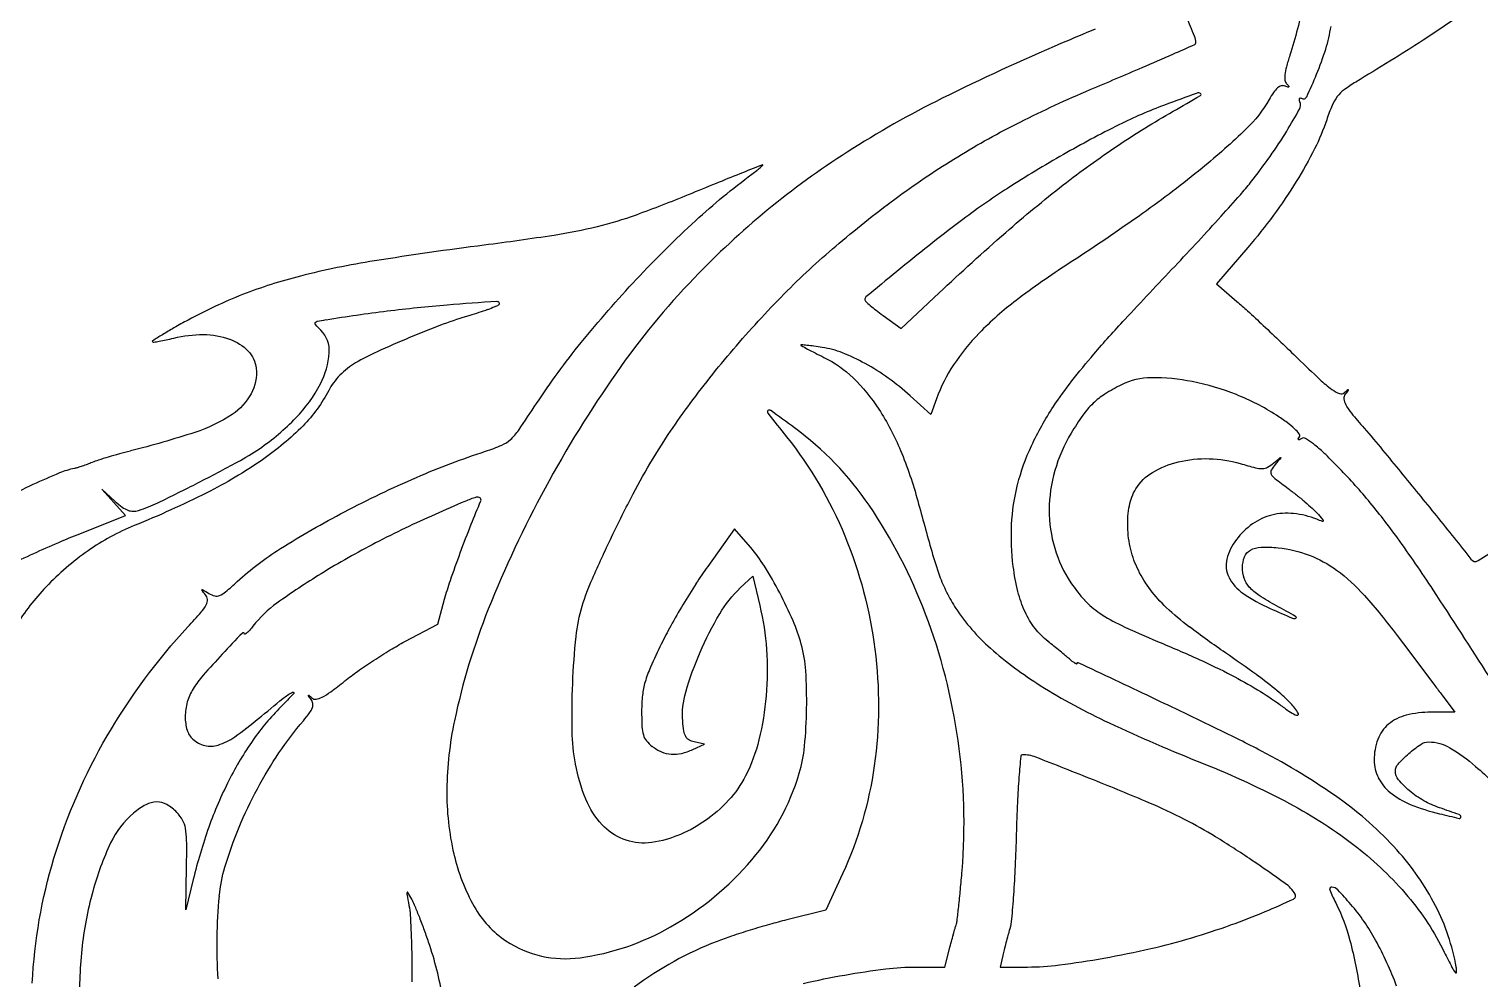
# Model space of a CAD drawing. Header units: millimetres. Extents: x 0 to 22, y 0 to 22.
# Drawn here: x 4.76 to 10.8, y 7.01 to 10.97 of the extents above; entities that cross this region are included whole.
import ezdxf

# ---------------------------------------------------------------- set-up
doc = ezdxf.new("R2010")
doc.units = ezdxf.units.MM
doc.header["$MEASUREMENT"] = 0

msp = doc.modelspace()

# ---------------------------------------------------------------- linework, layer by layer
at = {"color": 0, "linetype": 'ByBlock', "lineweight": -2}
for p, q in [((9.8378, 10.0599), (9.7075, 9.9086)), ((9.7075, 9.9086), (9.7927, 9.8353)), ((8.3945, 9.7222), (8.5526, 9.8708)), ((8.3195, 9.7768), (8.3945, 9.7222)), ((8.5189, 9.3652), (8.4324, 9.443)), ((8.5423, 9.4303), (8.5189, 9.3652)), ((5.1163, 8.9986), (5.067, 9.0534)), ((5.067, 9.0534), (5.1228, 9.003)), ((4.9748, 8.8684), (5.1657, 8.9439)), ((5.1657, 8.9439), (5.1163, 8.9986)), ((7.7015, 8.889), (7.5895, 8.7325)), ((7.7678, 8.812), (7.7015, 8.889)), ((7.7251, 8.6427), (7.7766, 8.6918)), ((7.7766, 8.6918), (7.8061, 8.5695)), ((6.4653, 8.4917), (6.4939, 8.5957)), ((6.3285, 8.4189), (6.4653, 8.4917)), ((10.4599, 8.4448), (10.5121, 8.3754)), ((10.5121, 8.3754), (10.5652, 8.3047)), ((10.5652, 8.3047), (10.6124, 8.242)), ((10.6427, 8.2017), (10.7003, 8.1251)), ((10.7003, 8.1251), (10.6012, 8.1251)), ((7.528, 7.97), (7.5757, 7.9917)), ((7.5757, 7.9917), (7.5332, 8.0017)), ((5.4173, 7.3029), (5.4197, 7.4827)), ((8.1508, 7.4521), (8.081, 7.3006)), ((5.4476, 7.4288), (5.4173, 7.3029)), ((8.081, 7.3006), (7.9185, 7.2604)), ((8.5769, 7.0642), (8.5961, 7.1394)), ((8.8183, 7.1128), (8.8074, 7.0642)), ((8.4572, 7.0642), (8.5769, 7.0642)), ((8.8074, 7.0642), (8.9204, 7.0642))]:
    msp.add_line(p, q, dxfattribs=at)
msp.add_circle((11, 11), 11, dxfattribs=at)
at = {"color": 0, "linetype": 'ByBlock', "lineweight": -2, "extrusion": (0, 0, -1)}
for centre, radius, start, end in [((-8.451, 11.3756), 1.6448, 190.29575, 198.2578), ((-7.7135, 15.3595), 5.275, 234.22115, 237.23038), ((17.1011, 72.6323), 67.0384, 246.897907, 247.027854), ((-4.7745, 19.9251), 10.7048, 237.23031, 239.00255), ((-11.0853, 6.2164), 4.887, 63.30811, 67.07577), ((-10.0892, 10.9885), 0.2737, 287.90072, 290.82242), ((-9.8511, 10.5944), 0.2094, 135.2399, 138.7805), ((-10.0061, 10.7312), 0.0034, 220.8798, 287.90064), ((-10.0067, 10.7307), 0.00254, 138.78052, 220.87969), ((-9.4596, 10.9409), 0.5368, 209.5409, 226.15365), ((-10.062, 10.6774), 0.00934, 348.19999, 22.70444), ((-10.1075, 10.6869), 0.0559, 339.00637, 348.19993), ((-10.0563, 10.6798), 0.00315, 22.70416, 92.9224), ((-10.0559, 10.6724), 0.0105, 92.92248, 121.71743), ((-10.5008, 7.379), 3.5857, 58.55621, 63.3081), ((-11.3937, 7.3589), 3.7638, 56.11075, 60.2647), ((-9.3109, 10.8781), 0.9023, 198.51019, 206.81101), ((-7.689, 12.7842), 3.0928, 226.15366, 230.70075), ((-11.5537, 7.1208), 4.0507, 52.17951, 56.11076), ((-8.4931, 11.2914), 1.8186, 206.81098, 211.7246), ((-10.4775, 7.4172), 3.541, 53.77147, 58.55612), ((-6.8023, 13.8676), 4.4928, 230.70074, 234.67438), ((-9.4779, 8.0633), 2.8644, 47.39953, 53.49158), ((-8.2478, 11.4431), 2.1071, 211.72459, 216.33719), ((-5.3525, 15.5364), 5.6819, 247.70241, 250.0514), ((-11.1221, 6.5374), 4.6316, 49.85919, 53.77143), ((-12.261, 6.2096), 5.2041, 48.7557, 52.17944), ((-6.7447, 11.7035), 1.604, 250.08587, 256.12696), ((-10.8101, 6.6222), 4.827, 43.22297, 47.33867), ((-4.0328, 17.7754), 9.2825, 234.67444, 236.98361), ((-8.1397, 11.5226), 2.2413, 216.33712, 220.74102), ((-5.0888, 22.3446), 12.3747, 261.35194, 262.70951), ((-6.6442, 12.114), 2.0266, 256.15075, 261.33481), ((-16.0148, 1.9284), 10.898, 46.78591, 48.75569), ((-10.3162, 7.493), 3.3816, 44.89404, 49.8592), ((-31.8077, -11.1358), 30.6931, 42.90674, 43.47351), ((-10.8688, 6.5743), 4.9026, 39.069, 43.16088), ((-10.9822, 6.8295), 4.3217, 40.763, 44.89404), ((-7.1112, 2.8851), 6.9636, 80.82503, 82.9378), ((-7.0392, 3.4544), 6.3898, 82.95048, 85.20547), ((-7.1232, 2.4406), 7.4071, 85.214, 86.81554), ((-6.1646, 11.2527), 1.538, 252.11896, 253.61899), ((-6.2583, 10.9598), 1.2304, 250.30995, 252.08397), ((-6.2774, 10.904), 1.1715, 248.70155, 250.27205), ((-6.6731, 9.8889), 0.0819, 237.62513, 248.66075), ((-6.7122, 9.8273), 0.009, 86.81547, 237.57315), ((-8.5757, 8.4217), 1.8653, 130.7225, 132.5259), ((-3.3363, 2.709), 9.6169, 132.52592, 133.06083), ((-5.9624, 9.7438), 0.00749, 317.9619, 26.71362), ((-5.9653, 9.7423), 0.0108, 26.77297, 78.96997), ((-6.4258, 10.1626), 0.632, 315.01558, 317.89989), ((-6.1932, 8.5712), 1.2039, 78.99139, 80.80771), ((-13.2911, 6.075), 5.4132, 40.85973, 42.90674), ((-2.5478, 1.8652), 10.7717, 133.06081, 133.59756), ((-5.4888, 9.1949), 0.5028, 75.87408, 90.10167), ((-5.4891, 9.3752), 0.3225, 90.10164, 109.94583), ((-5.5281, 9.4828), 0.2081, 109.96651, 135.38792), ((-3.254, 2.6069), 9.7476, 133.59754, 134.176), ((-5.5923, 9.5463), 0.1178, 135.44169, 174.33274), ((-9.5535, 7.6464), 3.2057, 33.37576, 39.00746), ((-10.9132, 6.8889), 4.2307, 36.59368, 40.76298), ((-11.1983, 7.8852), 2.6461, 37.73686, 40.85975), ((-5.5226, 9.5396), 0.1878, 174.39704, 208.18971), ((-7.8674, 9.1817), 0.4687, 116.07037, 134.28863), ((-7.6562, 8.9652), 0.7712, 134.28867, 146.83558), ((-10.5598, 8.3794), 1.8387, 33.63448, 37.73688), ((-5.4788, 9.5633), 0.2376, 208.24792, 236.58012), ((-5.4891, 9.732), 0.5866, 207.07408, 224.91418), ((-11.8757, 7.6211), 2.4576, 48.28739, 48.74186), ((-7.731, 11.3325), 3.1402, 216.46251, 216.84181), ((-10.2557, 9.4679), 0.00103, 48.74196, 148.86003), ((-10.255, 9.4674), 0.00185, 148.85997, 216.46244), ((-5.2544, 9.9044), 0.6459, 236.62792, 251.93428), ((-9.901, 7.6405), 2.97, 31.15826, 36.59369), ((-7.4326, 8.8191), 1.0382, 146.8356, 157.56933), ((-10.0655, 8.7082), 1.245, 25.03107, 33.63445), ((-5.0262, 10.1954), 1.2416, 224.97491, 235.15282), ((-7.2449, 6.6241), 4.0832, 138.90132, 140.58487), ((-4.1753, 13.2204), 4.1331, 251.96741, 255.84559), ((-6.5779, 8.2068), 1.7117, 141.52714, 157.59263), ((-10.0507, 9.2622), 0.00257, 303.98212, 24.78124), ((-10.1186, 9.2308), 0.0773, 24.78109, 31.71749), ((-10.0514, 9.2633), 0.00389, 243.3927, 303.98199), ((-9.9998, 9.3664), 0.1192, 238.28257, 243.39273), ((-7.6908, 6.0712), 3.3041, 66.57286, 71.9029), ((-6.7548, 8.5393), 1.7715, 157.56934, 164.76333), ((-9.7582, 8.8517), 0.9058, 14.11133, 25.03097), ((-24.1636, -7.6872), 22.0469, 49.84329, 49.93679), ((6.4676, 23.0054), 21.4798, 220.04861, 220.14395), ((-9.9743, 9.1851), 0.00117, 49.93672, 132.83407), ((-9.9743, 9.1852), 0.00108, 132.83388, 220.04861), ((28.9049, -23.0857), 50.8751, 140.58488, 140.8505), ((-4.9254, 9.2772), 0.1398, 253.2417, 258.83079), ((-4.7747, 9.7764), 0.6612, 251.45479, 253.21271), ((-4.7483, 9.8536), 0.7428, 249.67253, 251.41884), ((-4.7805, 9.7654), 0.6489, 247.70068, 249.63346), ((-4.6528, 10.7349), 1.8977, 235.20719, 243.36744), ((-9.5913, 7.8278), 2.608, 27.56435, 31.15833), ((-9.5441, 8.9498), 0.2018, 31.37483, 59.37403), ((-9.642, 8.7844), 0.394, 59.3741, 76.34633), ((-9.6634, 8.6964), 0.4845, 76.34637, 91.62921), ((-9.6625, 8.665), 0.5159, 91.62918, 106.20959), ((-8.1808, 4.9487), 4.5289, 62.32781, 66.53174), ((-9.7112, 8.8636), 0.8574, 2.85741, 14.11133), ((-3.5966, 12.8488), 4.2608, 243.41418, 247.86786), ((-9.1728, 7.8962), 2.7601, 21.5006, 23.67938), ((-12.5392, 6.2889), 5.9334, 25.62025, 27.56437), ((-9.5502, 8.946), 0.2089, 10.76049, 31.37475), ((-9.3134, 8.1142), 1.1695, 126.28119, 128.44874), ((-9.2165, 7.9922), 1.3254, 128.44878, 130.42223), ((-9.3109, 8.1029), 1.1799, 130.42226, 132.4051), ((30.7617, -24.5973), 53.2694, 140.85045, 141.10439), ((-8.0014, 5.2983), 4.136, 58.01254, 62.27945), ((-9.7443, 8.9092), 0.4064, 358.23138, 10.76048), ((-9.9382, 8.7899), 0.2495, 132.40514, 138.68228), ((-7.008, 6.214), 4.1511, 138.68237, 139.19207), ((-12.1725, 6.7146), 5.9843, 20.2791, 21.50063), ((-9.8462, 8.8568), 0.9926, 352.77416, 2.85744), ((-9.7976, 8.9108), 0.4598, 346.39231, 358.23145), ((-10.4985, 9.8854), 1.027, 289.89064, 291.30674), ((-10.1498, 8.9216), 0.00204, 180.69546, 289.89067), ((-10.1439, 8.9216), 0.00791, 139.19206, 180.69531), ((-7.6265, 2.4946), 6.9042, 65.68025, 66.62927), ((-6.1273, 5.9578), 3.1305, 66.67325, 68.39744), ((-12.5901, 6.2646), 5.9898, 23.78639, 25.62027), ((-6.444, 8.1515), 1.8566, 157.59271, 172.70875), ((-8.0237, 6.6936), 3.4354, 141.10437, 142.98156), ((-7.6701, 2.4117), 6.9977, 64.68875, 65.63426), ((-6.4598, 7.7687), 1.2241, 47.37505, 57.9589), ((-12.1101, 6.7377), 5.9177, 19.09857, 20.27908), ((-9.7501, 8.8993), 0.4109, 333.512, 346.39227), ((-9.9353, 8.7275), 0.1194, 0.00001, 21.97047), ((-9.8759, 8.7515), 0.0554, 21.97053, 60.98201), ((-9.8969, 8.7137), 0.0985, 60.98206, 87.94278), ((-9.9117, 8.3004), 0.5121, 87.94285, 95.89254), ((-9.912, 8.3028), 0.5097, 95.89261, 110.81354), ((-9.9217, 8.3285), 0.4822, 110.81357, 126.36882), ((-9.7634, 8.8463), 0.9091, 346.07361, 352.77416), ((-9.842, 8.9451), 0.5136, 322.87793, 333.51195), ((-9.9567, 8.7275), 0.1408, 341.46503, 0.00004), ((-9.759, 8.1075), 0.7566, 126.36879, 138.28313), ((-7.7103, 8.2611), 1.2616, 15.38296, 19.09861), ((-8.0417, 8.2693), 1.0192, 16.98949, 23.78644), ((-8.0709, 8.2799), 0.5013, 30.5928, 46.37958), ((-9.9231, 8.7162), 0.1054, 318.43689, 341.46509), ((-9.9948, 8.7798), 0.2012, 303.04405, 318.43687), ((-5.4843, 8.6336), 0.00157, 321.39493, 69.89783), ((-6.6847, 9.5945), 1.5392, 320.44387, 321.32301), ((-5.4854, 8.6308), 0.00462, 69.89768, 121.37325), ((-3.7147, 5.7281), 3.4047, 121.3831, 121.86879), ((-9.3395, 8.7412), 0.4724, 335.13634, 346.07359), ((-9.9145, 9), 0.6045, 313.46748, 322.87795), ((-10.4895, 9.5402), 1.1084, 298.69183, 303.04395), ((-8.4079, 6.903), 2.5666, 138.28306, 143.08077), ((-7.7001, 8.3737), 0.662, 5.81353, 16.98949), ((-8.8682, 7.8085), 1.4275, 23.36126, 30.59279), ((-6.7489, 8.3143), 1.0875, 166.43042, 176.19), ((-9.2395, 8.6949), 0.3622, 322.47133, 335.13637), ((-10.2456, 9.3493), 1.0858, 306.80409, 313.46754), ((-7.3225, 6.7247), 2.585, 30.22812, 42.77875), ((-5.5736, 8.5622), 0.1446, 221.1283, 227.57261), ((-5.3706, 8.7395), 0.4141, 218.18854, 221.12834), ((-9.1966, 8.6619), 0.308, 308.17062, 322.47139), ((-12.4493, 12.2946), 4.7642, 304.58159, 306.80414), ((-5.6625, 8.4512), 0.00173, 239.12475, 0.00008), ((-5.6388, 8.4909), 0.0479, 227.57246, 239.12472), ((-6.9128, 7.3206), 1.2441, 58.77153, 61.98401), ((-10.3612, 8.1028), 3.3369, 2.44362, 5.81351), ((-6.7845, 2.0304), 6.9281, 112.73798, 114.2948), ((-7.473, 6.3946), 2.3264, 54.78623, 56.78167), ((-7.4909, 6.3671), 2.3592, 56.78167, 58.77162), ((-8.8551, 7.8141), 1.4133, 16.22016, 23.36126), ((-6.5427, 8.3006), 1.2942, 176.18992, 184.75578), ((-6.4708, 8.155), 1.8296, 172.70876, 187.94095), ((-9.2925, 8.5713), 0.2988, 308.31772, 311.28341), ((-9.1807, 8.4298), 0.1184, 302.39914, 308.31762), ((-8.4838, 5.795), 2.7978, 114.29474, 117.35942), ((-6.7522, 7.4158), 1.0763, 51.23534, 54.78625), ((-9.1494, 8.3805), 0.0601, 294.61067, 302.39921), ((-9.125, 8.3271), 0.00136, 180.00016, 294.61087), ((-8.8992, 6.5978), 1.8938, 117.35939, 121.13988), ((-10.3276, 8.1042), 3.3032, 359.00839, 2.44358), ((-9.2571, 7.1901), 1.2019, 121.13989, 126.45484), ((-11.483, 1.1936), 8.9944, 50.1477, 50.98743), ((-4.7407, 9.2253), 1.52, 222.26039, 225.17819), ((-5.974, 7.9936), 0.2428, 50.98736, 62.35148), ((-5.863, 8.2056), 0.00359, 62.35145, 222.26042), ((-5.9294, 8.1943), 0.00216, 323.82058, 26.29137), ((-5.9283, 8.1948), 0.00101, 26.29168, 130.80681), ((-7.6401, 9.4455), 2.1216, 323.31585, 323.82074), ((-4.942, 7.0525), 1.5102, 130.80663, 131.45499), ((-7.8292, 8.1125), 0.3448, 355.85119, 16.22013), ((-6.6384, 8.2926), 1.1982, 184.75574, 193.61476), ((-7.0304, 7.1302), 1.4781, 33.96202, 40.46907), ((-7.8427, 8.0612), 0.818, 349.31469, 359.00839), ((-8.0023, 8.1251), 0.5184, 351.29349, 355.85111), ((-7.5568, 8.0569), 0.0676, 330.84385, 351.2935), ((-7.1612, 6.8215), 2.3969, 16.88459, 30.16943), ((-7.5288, 8.0413), 0.0356, 299.77832, 330.84379), ((-7.552, 8.0818), 0.0823, 283.16401, 299.77835), ((-7.1356, 8.1722), 0.6865, 193.61478, 207.05721), ((-10.8513, 7.559), 0.5222, 48.93566, 55.8384), ((-10.5914, 7.942), 0.0594, 55.83841, 90.00002), ((-10.5914, 7.8286), 0.1728, 90.00003, 120.57576), ((-10.3171, 7.3642), 0.7121, 120.57575, 131.25322), ((-7.236, 6.9918), 1.726, 28.1691, 33.96207), ((-10.8653, 7.5429), 0.5435, 42.34842, 48.93562), ((-7.7889, 8.051), 0.7632, 337.79188, 349.31465), ((-7.342, 8.0668), 0.4548, 207.0572, 222.6891), ((-6.6921, 8.1241), 1.606, 187.94089, 204.73647), ((-8.294, 4.5074), 3.6651, 111.75276, 117.93691), ((-10.4952, 7.8803), 0.0427, 0.00002, 42.34844), ((-10.5105, 7.8803), 0.058, 320.48076, 0.00003), ((-9.6913, 6.6507), 1.6611, 131.2532, 138.011), ((-7.2876, 6.9641), 1.7846, 22.47006, 28.16913), ((-10.7281, 8.0598), 0.3401, 309.79323, 320.48077), ((-10.7773, 8.1189), 0.417, 299.66656, 309.79329), ((-7.4082, 7.8956), 0.3521, 317.24188, 337.7918), ((-7.239, 8.1618), 0.595, 222.68903, 235.469), ((-9.1191, 6.0634), 1.9038, 117.93693, 128.03324), ((-10.7582, 8.0853), 0.3783, 288.77344, 299.66655), ((-7.2594, 6.9758), 1.7541, 16.69679, 22.47007), ((-7.326, 7.8196), 0.2401, 291.51195, 317.24186), ((-7.2433, 8.1556), 0.5874, 235.46896, 248.32775), ((-1.5442, 7.8175), 7.3325, 181.56849, 182.5966), ((-7.3213, 7.8075), 0.2271, 264.68532, 291.51199), ((-7.3028, 8.0057), 0.4261, 248.32775, 264.68536), ((-9.4062, 6.4304), 1.4378, 128.03323, 139.80243), ((-6.9406, 6.8903), 2.1659, 2.83079, 16.8397), ((-6.1654, 7.3039), 0.6119, 5.20118, 16.69675), ((-3.6204, 7.7233), 5.2542, 182.5966, 183.91645), ((-7.8305, 7.1524), 2.2838, 0.88543, 5.20113), ((-6.0261, 7.2599), 0.3253, 169.24113, 176.62698), ((-3.2401, 7.7494), 5.6354, 183.91644, 184.94592), ((-9.5285, 6.9868), 0.7583, 152.97104, 165.63677), ((-9.6396, 6.6276), 1.1323, 139.80241, 153.87967), ((-2.5127, 7.0528), 3.8448, 176.62703, 177.83664), ((-8.6451, 7.2816), 0.2102, 184.94586, 196.09438), ((-2.2273, 7.042), 4.1305, 177.83669, 179.16387), ((-11.5618, 6.3834), 3.0606, 14.89184, 15.46824), ((-11.2957, 6.457), 2.7845, 15.4682, 16.01159), ((-8.9101, 7.1416), 0.3026, 16.0115, 18.78952), ((-7.8324, 7.1523), 2.2857, 356.53852, 0.88537), ((-11.883, 6.298), 3.3929, 14.35826, 14.89179), ((-8.0857, 6.6173), 2.2476, 165.63672, 171.26982), ((-1.4375, 7.0305), 4.9204, 179.16386, 180.32787), ((-8.7584, 3.6277), 3.4553, 77.10209, 80.02333), ((-8.751, 3.6698), 3.4126, 80.02323, 82.92064), ((-8.4572, 6.0358), 1.0284, 82.92054, 90.00005)]:
    msp.add_arc(centre, radius, start, end, dxfattribs=at)
at = {"color": 0, "linetype": 'ByBlock', "lineweight": -2}
for centre, radius, start, end in [((5.5819, 9.3145), 4.3492, 21.9386, 23.10375), ((9.5489, 10.9123), 0.0725, 359.99997, 21.93865), ((9.5052, 11.0894), 0.6879, 342.85516, 350.90741), ((12.5536, 2.6757), 8.9439, 112.97215, 116.48021), ((0.0519, 32.2431), 23.3834, 293.90185, 294.1457), ((9.614, 10.9123), 0.0074, 294.14581, 0.00009), ((8.9833, 11.2504), 1.234, 337.6566, 342.85518), ((5.4749, 20.0064), 9.9988, 293.10523, 293.90186), ((10.9542, 10.5498), 0.9911, 161.7422, 164.63205), ((-19.8657, 79.4014), 74.5737, 292.92424, 293.105295), ((10.0834, 10.7693), 0.0918, 173.65301, 188.01884), ((10.2046, 10.7558), 0.2137, 164.63203, 173.65306), ((10.0183, 10.7601), 0.026, 188.01871, 224.76005), ((8.466, 11.463), 1.7934, 334.38536, 337.6565), ((19.2363, -15.5719), 27.9772, 110.08823, 110.38457), ((-0.0165, 27.3345), 19.2409, 299.73533, 300.12608), ((9.6322, 10.6892), 0.015, 53.69012, 110.08826), ((9.638, 10.6971), 0.00523, 300.12604, 53.69004), ((10.2551, 10.49), 0.3776, 145.13731, 150.45913), ((10.0273, 10.6487), 0.1, 130.84105, 145.13726), ((9.9909, 10.6909), 0.0442, 107.87182, 130.84103), ((9.984, 10.712), 0.022, 69.17759, 107.87178), ((10.3272, 10.5988), 0.1471, 126.65337, 142.46593), ((10.5896, 10.2462), 0.5867, 120.9975, 126.65328), ((10.4712, 6.856), 4.2737, 116.48018, 122.57478), ((10.1585, 8.8578), 1.9154, 110.38451, 116.5776), ((7.8779, 11.8422), 2.4873, 328.55473, 330.99292), ((10.0212, 10.6538), 0.0365, 330.99292, 20.99365), ((10.0694, 10.6943), 0.0152, 238.28256, 334.38531), ((10.9701, 10.3226), 0.8474, 157.12623, 161.48981), ((10.3415, 10.5878), 0.1651, 142.46595, 157.12624), ((11.4708, 6.2346), 4.8486, 116.57757, 119.67273), ((8.3626, 11.5458), 1.9192, 324.80653, 328.55471), ((10.0067, 7.583), 3.411, 122.5748, 129.49036), ((31.545, -48.812), 63.7935, 111.841622, 111.92661), ((7.5509, 10.6917), 0.3944, 307.9528, 310.79483), ((7.6352, 10.5936), 0.2651, 310.85583, 313.80678), ((7.821, 10.3775), 0.0265, 96.67936, 111.85551), ((7.818, 10.4029), 0.000933, 313.87311, 96.67897), ((11.591, 6.0236), 5.0914, 119.67275, 122.73629), ((7.7762, 11.9594), 2.6368, 321.85249, 324.8065), ((18.5603, -16.5549), 29.0211, 111.9266, 112.1376), ((7.1634, 11.1902), 1.0258, 306.50841, 307.89303), ((8.9512, 11.0365), 1.1426, 318.50941, 321.8525), ((31.2147, -47.535), 62.486, 112.180885, 112.29573), ((10.5358, 7.665), 3.1401, 122.73633, 127.13633), ((1.8955, 17.2768), 10.562, 317.85765, 318.50945), ((10.1023, 7.467), 3.5613, 129.49042, 136.18593), ((13.4173, 3.86), 7.913, 127.13631, 128.32759), ((1.1227, 17.9761), 11.6042, 317.16581, 317.85772), ((8.6158, -5.2243), 15.4188, 97.29046, 99.00466), ((14.2063, 2.862), 9.1852, 128.32755, 129.39279), ((0.179, 18.8509), 12.891, 316.52646, 317.16588), ((6.7517, 6.5457), 3.5022, 99.02216, 104.18169), ((11.1029, 6.8952), 3.6932, 123.01643, 127.11883), ((6.3928, 7.9694), 2.0339, 104.20613, 111.32993), ((9.9129, 7.6486), 3.2989, 136.18594, 145.04655), ((41.5412, -30.4246), 52.2572, 129.39277, 129.57566), ((6.3709, 8.0289), 1.9705, 111.3659, 118.65761), ((8.257, 9.8438), 0.0137, 129.57569, 185.63546), ((8.2534, 9.8435), 0.0101, 185.63544, 227.45748), ((8.8286, 10.4703), 0.8608, 227.45744, 229.20309), ((8.6847, 10.3035), 0.6405, 229.20299, 232.03555), ((8.9539, 10.6485), 1.0781, 232.03545, 233.95321), ((9.705, 8.7423), 1.3767, 127.11887, 135.6877), ((7.3943, 6.1634), 4.0983, 118.70505, 119.64428), ((8.0685, 5.5409), 4.487, 110.62283, 112.55016), ((7.0452, 8.2571), 1.5843, 106.38098, 110.58555), ((5.2796, 9.6696), 0.00256, 121.90162, 224.97918), ((5.2821, 9.672), 0.00602, 225.01441, 277.95344), ((8.3961, 4.6523), 5.909, 121.38394, 121.84603), ((5.16, 10.5458), 0.8882, 277.95343, 279.47476), ((5.2101, 10.2445), 0.5828, 279.49333, 282.28751), ((6.3443, 8.0122), 1.9721, 119.69722, 121.32956), ((5.1115, 10.6952), 1.0442, 282.31055, 284.11306), ((5.8932, 9.6303), 0.1209, 355.70633, 44.98442), ((8.0779, 5.5269), 4.5035, 112.59263, 114.46718), ((9.3657, 9.0736), 0.9024, 135.68773, 146.53808), ((5.6792, 9.6468), 0.3355, 332.60734, 355.64142), ((6.6325, 8.7054), 1.0118, 114.51269, 120.21489), ((7.9785, 9.654), 0.00143, 84.09928, 179.99986), ((7.9797, 9.654), 0.00269, 179.9998, 241.70035), ((10.9084, 15.0933), 6.1803, 241.70045, 241.98303), ((7.6714, 6.6825), 2.9887, 83.62585, 84.09934), ((7.8907, 8.6458), 1.0132, 81.98905, 83.62585), ((8.7877, 11.1075), 1.6654, 241.98299, 243.18802), ((7.7485, 7.6355), 2.0335, 81.01711, 81.98907), ((9.4734, 12.4643), 3.1857, 243.18798, 243.92961), ((8.0025, 9.2422), 0.4069, 68.67446, 81.01708), ((7.8591, 8.8749), 0.8011, 61.2401, 68.67448), ((6.29, 9.302), 0.3242, 128.24911, 135.67867), ((6.2732, 9.3227), 0.2975, 120.26555, 128.19154), ((7.789, 8.7471), 0.9469, 54.34589, 61.24016), ((9.1622, 9.2081), 0.6586, 146.5381, 160.27879), ((14.6377, 14.3228), 6.5881, 225.82396, 226.92288), ((5.4429, 9.7699), 0.602, 315.87382, 332.54955), ((6.2151, 9.3609), 0.2287, 143.40504, 152.92833), ((6.2791, 9.313), 0.3087, 135.74032, 143.34392), ((11.2734, 6.6977), 4.9588, 145.04652, 151.5751), ((7.719, 8.6496), 1.0669, 48.04176, 54.34591), ((9.6471, 8.8106), 0.7562, 116.30082, 122.26786), ((9.4377, 9.2341), 0.2838, 90.23311, 116.30084), ((9.4401, 8.654), 0.8639, 78.86441, 90.2331), ((9.4063, 8.4825), 1.0387, 68.29851, 78.86438), ((10.5119, 9.9103), 0.5472, 226.92284, 233.72185), ((9.4092, 9.1874), 0.3106, 122.26782, 133.8665), ((9.434, 8.5519), 0.964, 57.12416, 68.29852), ((10.268, 9.5781), 0.135, 233.72179, 249.10046), ((10.227, 9.4707), 0.0201, 249.10055, 311.71267), ((10.2675, 9.4321), 0.0293, 143.15822, 184.569), ((10.2981, 9.4345), 0.06, 184.56899, 208.82845), ((0.5333, 13.5885), 7.5958, 325.62409, 326.62585), ((7.8466, 9.3755), 0.0083, 139.02241, 218.13634), ((24.6826, 22.5939), 21.4134, 218.13638, 218.47283), ((7.846, 9.376), 0.00749, 54.13279, 139.02233), ((-4.0051, -7.0154), 20.2344, 53.78206, 54.13294), ((9.4365, 9.159), 0.35, 133.86645, 144.63746), ((10.4488, 9.5174), 0.232, 208.82845, 219.3328), ((12.313, 11.0451), 2.6422, 219.33283, 221.09865), ((5.1469, 10.0585), 1.0154, 304.54318, 315.81309), ((7.1752, 8.2505), 1.3123, 34.13483, 53.78209), ((10.0774, 8.7041), 1.1359, 144.63743, 149.1183), ((9.4415, 8.5635), 0.9502, 53.88718, 57.12417), ((9.8092, 9.0675), 0.3263, 46.70371, 53.88716), ((9.9062, 9.1705), 0.1848, 37.8376, 46.70371), ((6.6854, 9.3502), 0.1224, 292.78268, 313.03284), ((6.6072, 9.4336), 0.2368, 313.08779, 325.56335), ((9.6708, 8.9473), 0.6622, 149.1183, 163.87743), ((10.0436, 9.2772), 0.0109, 328.28254, 37.83767), ((10.0704, 9.2521), 0.0151, 58.38902, 121.71748), ((9.888, 8.9557), 0.3631, 52.05001, 58.38898), ((5.6788, 7.2381), 2.0351, 106.71647, 107.92176), ((5.7488, 7.0005), 2.2828, 105.46815, 106.68328), ((5.7058, 7.1515), 2.1258, 104.15446, 105.43734), ((5.164, 10.0354), 0.9867, 298.35042, 304.48802), ((6.3851, 10.0669), 0.8996, 288.09713, 292.74206), ((9.7449, 8.7722), 0.5959, 46.50075, 52.05002), ((8.6908, 7.6613), 2.1273, 44.34833, 46.50076), ((5.0149, 8.824), 0.3222, 101.16921, 112.64778), ((5.1644, 8.8295), 0.3627, 107.95706, 112.30133), ((1.4753, 16.888), 8.769, 297.07985, 298.29918), ((9.6056, 8.9661), 0.5943, 163.87748, 179.88436), ((10.3759, 11.1189), 2.0396, 253.79047, 255.62848), ((9.897, 9.2499), 0.1102, 255.6285, 271.01197), ((9.8981, 9.1866), 0.0469, 271.01195, 298.7474), ((9.8464, 9.2809), 0.1545, 298.74747, 310.15662), ((9.9511, 9.1245), 0.0175, 152.09592, 208.04629), ((10.0579, 9.0679), 0.1384, 139.85608, 152.09587), ((8.4518, 7.4278), 2.4614, 39.89311, 44.34833), ((6.1656, 6.064), 3.3124, 114.72505, 117.01414), ((6.2279, 5.922), 3.4675, 112.68204, 114.67924), ((0.888, 18.056), 10.0763, 295.96887, 297.03018), ((9.985, 9.1425), 0.0559, 208.04633, 232.16958), ((11.5083, 11.1043), 2.5397, 232.16958, 233.71883), ((5.3891, 9.2988), 0.398, 227.9916, 233.46669), ((12.4226, -4.5341), 14.7448, 113.34943, 113.87517), ((6.7399, 8.6298), 0.4066, 106.33792, 113.34942), ((6.6308, 9.0021), 0.0187, 55.05172, 106.33792), ((6.6355, 9.0089), 0.0104, 336.32069, 55.05185), ((11.1738, 6.7516), 4.8456, 151.57515, 158.16189), ((30.5788, 15.0285), 22.9205, 195.23661, 195.78092), ((8.2172, 7.2316), 2.7672, 35.81255, 39.89318), ((5.2115, 9.0592), 0.0998, 233.51832, 248.861), ((5.1974, 9.0227), 0.0607, 248.88301, 269.6774), ((5.1975, 9.0388), 0.0768, 269.67736, 287.10678), ((5.0548, 9.5018), 0.5612, 287.12429, 295.92673), ((8.2645, 4.8602), 4.4714, 113.87515, 117.39947), ((6.4508, 7.7594), 2.1874, 20.73469, 34.13487), ((9.5722, 8.9662), 0.5609, 179.88436, 196.39839), ((9.9974, 8.7111), 0.2422, 104.17039, 125.15355), ((10.001, 8.6967), 0.257, 83.89586, 104.17043), ((9.9882, 8.5769), 0.3774, 68.69316, 83.89592), ((5.5696, 7.9978), 0.9761, 112.13211, 125.02967), ((10.0354, 8.657), 0.3082, 125.15354, 142.66586), ((7.8705, 5.6204), 3.6152, 117.39951, 121.53284), ((9.9682, 8.7083), 0.2237, 142.66587, 166.06427), ((5.7851, 5.4767), 5.7664, 33.20138, 35.81258), ((5.077, 17.9064), 10.7906, 302.00939, 303.12917), ((5.692, 7.8251), 1.1877, 125.08125, 136.20798), ((7.2865, 8.3977), 0.635, 31.82616, 40.72911), ((10.0905, 9.2383), 1.6297, 195.78092, 199.53827), ((9.5371, 8.9559), 0.5243, 196.3984, 213.76968), ((9.8564, 8.7361), 0.1085, 166.06419, 206.23732), ((10.7847, 8.7755), 0.0226, 217.01842, 302.00932), ((7.5302, 6.175), 2.9644, 121.53288, 125.80459), ((8.9644, 7.7479), 1.6911, 144.39329, 147.3418), ((6.3547, 7.8194), 1.7317, 27.61516, 31.82616), ((5.5535, 7.9593), 0.9949, 136.2689, 148.12321), ((4.4287, 9.9757), 1.7754, 310.53041, 312.62263), ((10.3248, 6.8759), 3.3069, 147.34172, 149.12679), ((9.1148, 8.892), 0.5943, 199.5383, 206.75976), ((9.5848, 8.9877), 0.5817, 213.76963, 222.93368), ((9.9171, 8.766), 0.1762, 206.23722, 235.75713), ((5.4701, 8.5913), 0.0362, 4.43422, 39.55609), ((5.4668, 8.5911), 0.0395, 331.48042, 4.37156), ((5.557, 8.6913), 0.0845, 238.11909, 256.18658), ((5.5446, 8.6412), 0.0328, 256.18665, 292.78365), ((5.5203, 8.6991), 0.0956, 292.7924, 310.47621), ((6.0866, 8.1763), 0.4968, 125.80458, 141.81146), ((6.3386, 7.8109), 1.7499, 23.39984, 27.61519), ((9.1897, 8.9298), 0.6782, 206.75971, 213.30043), ((9.4263, 8.8403), 0.3653, 222.93368, 235.91926), ((10.2223, 9.2144), 0.7186, 235.75707, 246.14272), ((-21.3322, -12.2693), 38.1742, 32.55484, 33.20136), ((3.2226, 10.5185), 3.0009, 317.22127, 318.7808), ((5.3492, 8.6552), 0.1734, 318.84262, 331.42278), ((9.2849, 7.5086), 2.8106, 158.16194, 168.06588), ((10.3031, 6.8889), 3.2817, 149.1267, 150.91452), ((6.1802, 7.6569), 2.4768, 8.12289, 20.7347), ((9.3141, 9.0115), 0.827, 213.30034, 228.53824), ((9.5857, 9.0759), 0.6497, 235.91935, 244.95319), ((15.11, 20.2662), 12.803, 246.14266, 246.59644), ((5.5337, 0.4852), 9.2141, 60.73049, 61.30826), ((10.0369, 8.5198), 0.00361, 292.72126, 60.73059), ((8.8013, 7.7243), 1.5632, 150.91449, 154.02775), ((7.2575, 8.2086), 0.7487, 15.44944, 23.39982), ((11.0532, 12.2162), 4.116, 244.95324, 247.26195), ((10.0315, 8.5326), 0.0175, 246.59637, 292.72129), ((11.3171, 3.0002), 7.8643, 136.0847, 136.9698), ((5.6556, 8.4512), 0.00513, 359.99997, 136.08477), ((10.0772, 7.1027), 2.9824, 154.02775, 156.05321), ((7.4577, 8.2639), 0.541, 3.56727, 15.44938), ((7.1502, 6.0587), 3.0032, 51.23076, 51.82938), ((6.7228, 5.5265), 3.6857, 50.7174, 51.23077), ((8.0099, 6.0875), 3.34, 136.96973, 138.99268), ((9.8179, 9.5817), 1.5879, 228.53824, 237.89037), ((6.9519, 5.8066), 3.324, 50.2003, 50.71734), ((8.5647, 7.7423), 0.8044, 48.71657, 50.20029), ((5.7062, 2.5133), 7.1161, 54.13376, 55.41832), ((5.8483, 7.9669), 0.4756, 138.99267, 147.51687), ((7.8033, 8.1126), 0.4944, 156.05323, 163.70327), ((5.9951, 8.1727), 2.0064, 359.08562, 3.56719), ((9.1306, 8.3271), 0.0043, 64.70367, 179.99997), ((-188.1051, -408.9975), 461.5904, 64.661733, 64.703673), ((8.9564, 7.0087), 1.5688, 50.18803, 54.13371), ((5.6197, 8.1125), 0.2045, 147.51688, 164.33114), ((4.778, 9.8743), 2.0766, 306.72979, 308.76465), ((7.6309, 8.163), 0.3148, 163.70328, 173.90276), ((10.3699, 10.4614), 2.6265, 237.8904, 245.01089), ((94.6734, 71.4566), 105.1777, 216.943433, 216.970935), ((5.6472, 8.1048), 0.2332, 164.33104, 179.57098), ((5.9092, 8.156), 0.0368, 8.75183, 36.6842), ((5.956, 8.2003), 0.0213, 228.54497, 278.48781), ((5.9112, 8.1563), 0.0348, 339.63845, 8.75188), ((5.9475, 8.257), 0.0786, 278.48769, 297.4113), ((5.8625, 8.421), 0.2633, 297.41129, 306.72978), ((7.9609, 8.1278), 0.6467, 173.90276, 179.85492), ((-4.5955, -21.4503), 32.7914, 64.13032, 64.66179), ((9.4692, 7.624), 0.7679, 44.47773, 50.18802), ((10.6635, 9.0939), 1.1651, 233.54504, 235.8549), ((9.8803, 8.0277), 0.1917, 28.45717, 44.47774), ((5.6079, 8.1051), 0.1938, 179.57101, 196.23186), ((4.7415, 9.2701), 1.5259, 305.17189, 309.8523), ((6.5143, 7.4407), 0.9961, 134.82184, 145.16473), ((5.4364, 8.4902), 0.6172, 319.53097, 323.40357), ((5.8608, 8.175), 0.0885, 323.40352, 339.63846), ((8.6872, 8.1259), 1.3729, 179.85491, 182.54127), ((5.995, 8.1727), 2.0066, 354.58597, 359.08563), ((10.1278, 8.304), 0.2107, 235.85488, 244.04766), ((10.0427, 8.1292), 0.0162, 244.04768, 282.62895), ((10.0454, 8.1171), 0.00391, 282.62888, 28.45708), ((10.5405, 7.9363), 0.1815, 103.7072, 130.17212), ((10.6012, 7.6872), 0.4379, 90.00002, 103.70714), ((5.5007, 8.0739), 0.0822, 196.23185, 227.85536), ((7.9755, 7.7853), 1.4723, 168.06591, 179.3276), ((7.4583, 8.0714), 0.1428, 182.54137, 196.7079), ((12.4538, 14.9325), 7.5593, 245.01089, 248.2472), ((6.6042, 1.6458), 7.1231, 62.48024, 64.13033), ((10.5198, 7.9609), 0.1494, 130.17217, 159.9943), ((5.5223, 8.0977), 0.1144, 227.85529, 256.55278), ((5.5199, 8.0876), 0.104, 256.5528, 287.37749), ((5.4761, 8.2276), 0.2507, 287.37752, 305.17189), ((6.8615, 7.199), 1.4191, 145.16477, 153.09775), ((7.3882, 8.0503), 0.0697, 196.70786, 219.38366), ((7.4471, 8.0986), 0.1458, 219.38362, 232.43819), ((7.469, 8.1272), 0.1818, 232.43814, 246.75238), ((7.412, 8.0384), 0.5832, 343.2948, 354.58599), ((6.2237, 7.6632), 2.4328, 355.34035, 8.12284), ((10.6186, 7.9249), 0.2546, 159.9943, 180.00006), ((7.447, 8.0758), 0.1259, 246.75242, 265.60251), ((7.448, 8.0895), 0.1396, 265.60255, 283.34476), ((7.4203, 8.2064), 0.2597, 283.34482, 294.4954), ((15.8909, 7.3051), 7.0272, 174.8034, 175.51112), ((8.9, 7.9409), 0.00744, 90.00005, 174.80335), ((8.9, 7.7953), 0.153, 68.74372, 90.00003), ((-1.0736, -17.8435), 27.6633, 68.20953, 68.74375), ((8.6188, 5.5125), 2.7631, 54.63767, 62.48023), ((10.5253, 7.9249), 0.1612, 179.99996, 206.89988), ((7.0227, 8.1553), 0.9896, 319.36687, 343.29473), ((12.0245, 7.6086), 3.1489, 175.51115, 177.43876), ((7.0763, 7.09), 1.66, 153.09778, 160.43074), ((7.6208, 7.7895), 1.1176, 179.32759, 193.17424), ((4.9462, -2.7857), 11.4469, 66.96323, 68.20952), ((10.5506, 7.9377), 0.1896, 206.89983, 230.71933), ((5.3861, 7.4835), 0.29, 117.88417, 130.07871), ((5.2971, 7.6517), 0.0998, 90.86489, 117.88414), ((5.2969, 7.6684), 0.083, 60.56479, 90.86493), ((5.2517, 7.5884), 0.1749, 43.20229, 60.56468), ((16.5269, 7.4072), 7.6558, 177.43882, 178.4314), ((8.5141, 5.6047), 2.3294, 62.90555, 66.96327), ((9.3686, 6.5691), 1.4675, 42.04391, 54.63767), ((10.6332, 8.0387), 0.32, 230.71938, 248.22555), ((10.8526, 8.588), 0.9116, 248.22563, 256.244), ((5.4362, 7.424), 0.3678, 130.07878, 154.75244), ((5.2543, 7.5908), 0.1714, 29.69611, 43.20226), ((5.3121, 7.6238), 0.1048, 10.18309, 29.69612), ((8.7034, 5.9746), 1.9138, 58.48794, 62.90558), ((11.9717, 13.1594), 5.618, 256.24405, 257.10165), ((8.6169, 1.7859), 6.275, 70.4356, 71.22651), ((10.719, 7.689), 0.00595, 257.10165, 358.7069), ((10.7148, 7.6891), 0.0101, 358.70692, 70.43552), ((5.1209, 7.5895), 0.299, 0.47536, 10.18302), ((7.54, 6.9252), 2.1521, 160.43074, 166.46671), ((6.2234, 7.0527), 1.2382, 154.75253, 164.74499), ((0.3357, 7.5498), 5.0845, 359.24437, 0.4753), ((7.5662, 4.1199), 4.0894, 55.9842, 58.48792), ((9.6359, 6.8101), 1.1076, 27.33227, 42.04392), ((7.3558, 7.7274), 0.8454, 193.17423, 209.13665), ((6.7949, 8.3507), 1.2897, 299.74755, 319.36683), ((6.492, 2.5283), 6.0096, 54.36367, 55.9842), ((1.8233, 8.0218), 6.8479, 354.6757, 355.34033), ((6.5082, 6.9751), 1.5334, 164.7451, 173.94964), ((6.3498, 7.3696), 0.0129, 157.36017, 190.34488), ((6.3395, 7.3739), 0.00182, 30.22865, 157.36005), ((5.0612, 6.629), 1.4814, 28.99845, 30.22869), ((4.2744, 7.7934), 4.3861, 353.74772, 354.67568), ((9.9032, 7.2866), 0.1549, 31.71742, 54.36372), ((10.187, 7.389), 0.00824, 84.26619, 201.42909), ((10.7505, 7.6102), 0.6136, 201.42909, 207.02898), ((10.1839, 7.3577), 0.0397, 43.52226, 84.26622), ((8.9723, 6.2071), 1.7106, 40.80799, 43.52231), ((12.7962, 8.5463), 6.5659, 190.34483, 190.75896), ((6.128, 7.2203), 0.2617, 22.83239, 28.99845), ((4.3717, 6.4808), 2.1672, 21.53229, 22.83244), ((6.9769, 7.5162), 0.4116, 209.13664, 236.48062), ((2.6449, 7.9719), 6.0254, 353.17976, 353.74767), ((8.3748, 10.9245), 3.9411, 292.92964, 294.81188), ((10.0226, 7.3604), 0.0145, 294.81187, 31.71751), ((9.6247, 6.7704), 0.8486, 28.55615, 40.80806), ((9.8249, 6.9078), 0.8948, 10.0695, 27.33231), ((4.1464, 6.392), 2.4094, 20.17393, 21.53228), ((8.4416, 5.145), 2.1791, 103.88961, 105.83602), ((8.5431, 7.2665), 0.0852, 341.21051, 353.17971), ((8.9249, 9.6241), 2.5291, 289.44062, 292.92966), ((3.9622, 6.3243), 2.6056, 18.89296, 20.17385), ((6.9156, 8.1396), 1.0466, 277.81201, 299.74751), ((8.1292, 5.8755), 1.3888, 108.49071, 111.1482), ((8.7988, 3.8731), 3.5002, 107.15824, 108.49069), ((8.8435, 3.7281), 3.6519, 105.83604, 107.15819), ((11.655, 6.4308), 2.9178, 164.79282, 165.41758), ((10.6027, 6.7168), 1.8273, 163.9056, 164.79276), ((8.5167, 10.7808), 3.7558, 286.84639, 289.44063), ((6.592, 6.9662), 1.6177, 173.94972, 182.79203), ((5.0647, 6.7016), 1.4404, 9.32968, 18.89298), ((6.9969, 7.5465), 0.4479, 236.48061, 277.81198), ((8.1507, 5.8199), 1.4484, 111.14826, 126.75826), ((9.8172, 6.8891), 1.0237, 166.04813, 167.37211), ((11.5082, 6.469), 2.7661, 165.41762, 166.0481), ((8.5179, 11.1482), 4.1108, 280.10074, 282.87876), ((8.8648, 9.631), 2.5544, 282.87875, 286.84643), ((9.0267, 6.445), 1.5295, 20.67353, 28.55616), ((8.9204, 8.1102), 1.046, 270, 277.3325), ((8.5594, 10.9155), 3.8744, 277.33252, 280.10069), ((14.923, 9.2183), 4.7521, 206.12032, 206.98044), ((10.8004, 7.1195), 0.126, 206.9804, 218.76766), ((10.7045, 7.0424), 0.00298, 218.76775, 357.95738), ((10.6035, 7.046), 0.104, 357.95727, 10.06954)]:
    msp.add_arc(centre, radius, start, end, dxfattribs=at)

doc.saveas('drawing.dxf')
